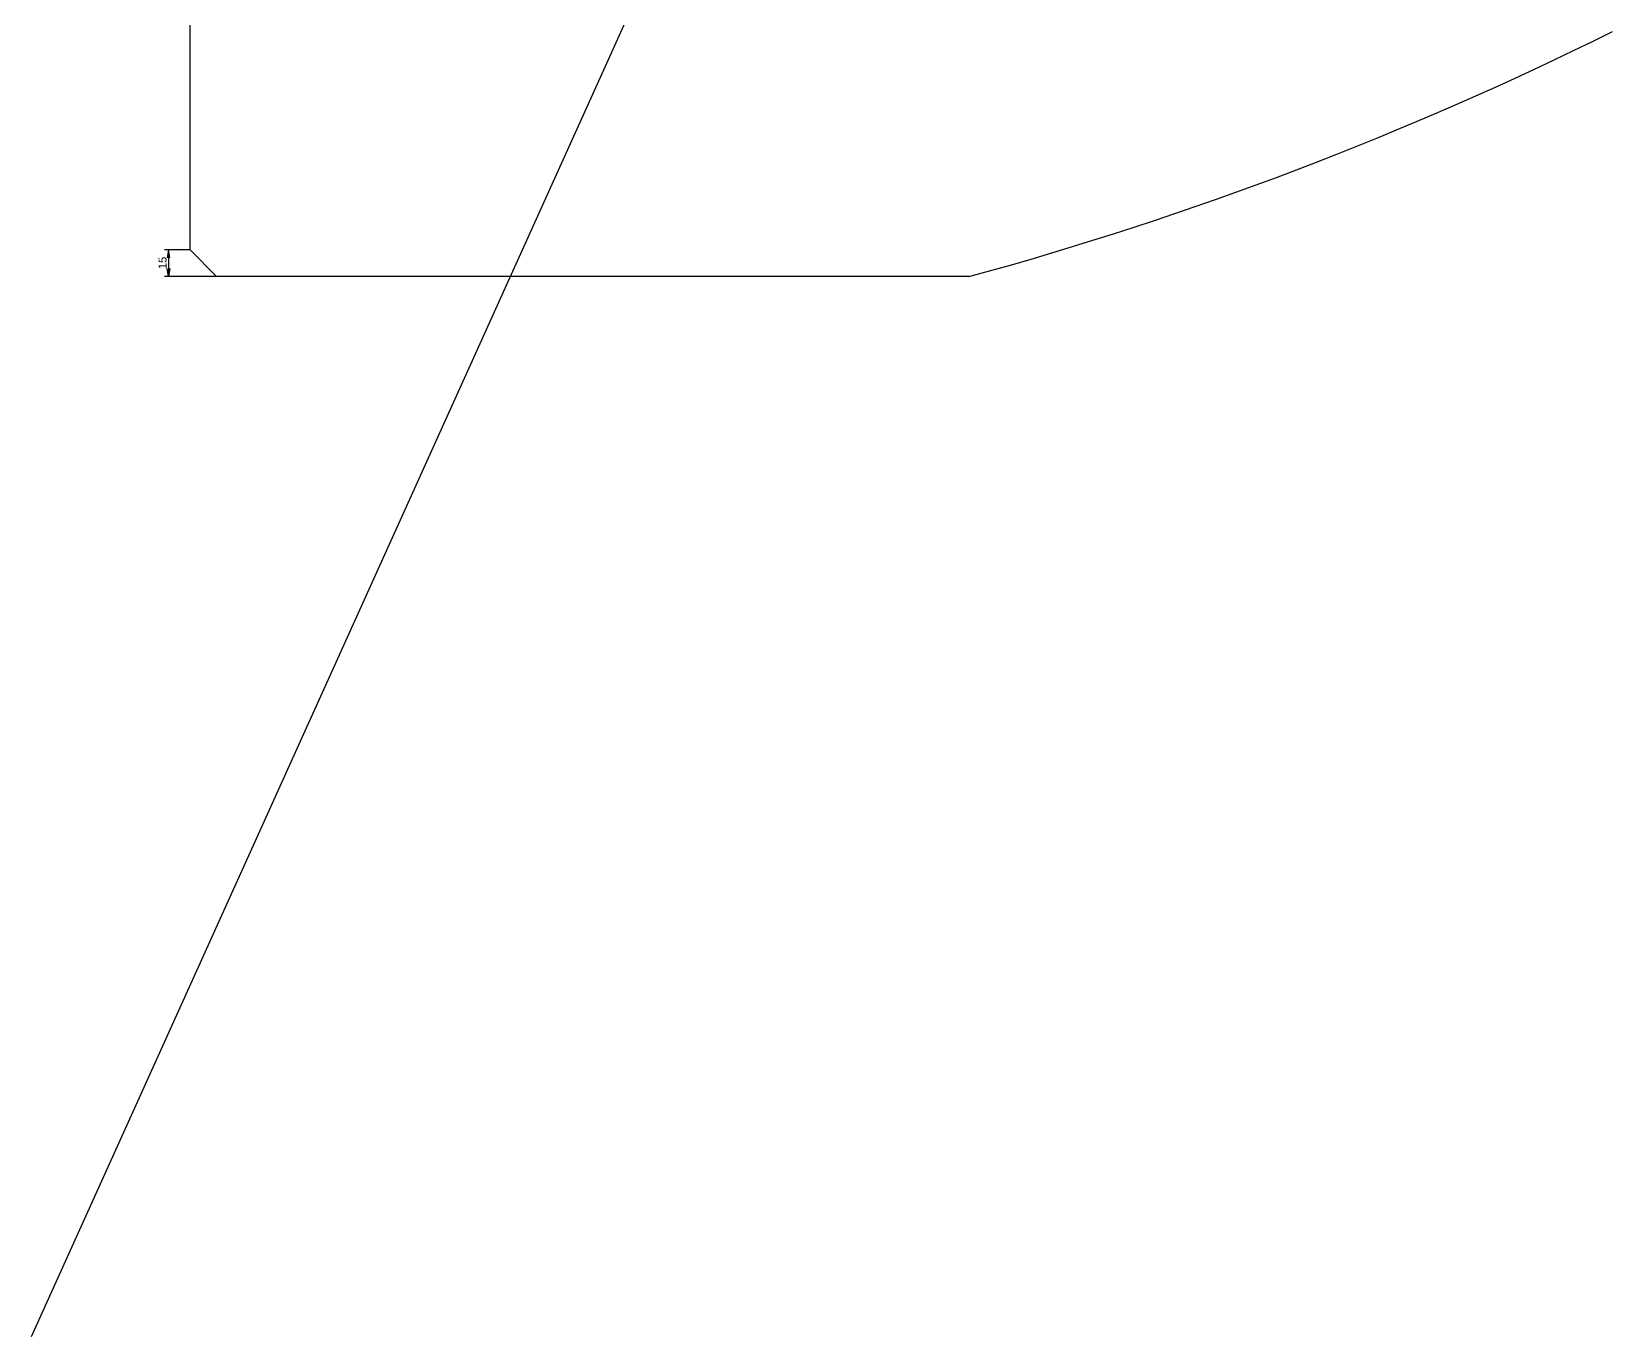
# Model space of a CAD drawing. Header units: millimetres. Extents: x 0 to 1000, y -1262 to 677.
# Drawn here: x 0 to 889, y -1262 to -529 of the extents above; entities that cross this region are included whole.
import ezdxf
from ezdxf.enums import TextEntityAlignment as Align

# ---------------------------------------------------------------- set-up
doc = ezdxf.new("R2010")
doc.units = ezdxf.units.MM
doc.layers.add('Default', color=7, linetype='Continuous')
doc.layers.add('DV1_Default', color=7, linetype='Continuous')
doc.styles.add('SEACAD_Arial', font='arial.ttf')
doc.dimstyles.new('JIS_(mm)', dxfattribs={"dimtxt": 4.5, "dimasz": 4.5, "dimexe": 2.25, "dimexo": 0, "dimgap": 1.125, "dimtad": 1, "dimdsep": 46, "dimtxsty": 'SEACAD_Arial', "dimblk1": '_SE_OPEN', "dimblk2": '_SE_OPEN', "dimsah": 1, "dimcen": 2.25, "dimadec": 0, "dimazin": 0, "dimtfac": 0.5, "dimtmove": 0, "dimatfit": 3, "dimfxl": 1, "dimarcsym": 0})

# ---------------------------------------------------------------- blocks, each defined once
blk = doc.blocks.new('DMBLK42')
at = {"layer": 'Default', "color": 7, "linetype": 'Continuous'}
for p, q in [((89.1, -651.87), (74.74, -651.87)), ((76.99, -651.87), (76.99, -666.87)), ((103.94, -666.87), (74.74, -666.87))]:
    blk.add_line(p, q, dxfattribs=at)
for points in [[(77.74, -656.37), (76.99, -651.87), (76.24, -656.37)], [(77.74, -662.37), (76.99, -666.87), (76.24, -662.37)]]:
    blk.add_lwpolyline(points, dxfattribs=at)
at = {"layer": 'Default', "color": 7, "linetype": 'Continuous', "style": 'SEACAD_Arial'}
blk.add_text('15', height=4.5, rotation=90, dxfattribs=at).set_placement((71.36, -662.66), align=Align.TOP_LEFT)
blk = doc.blocks.new('_SE_OPEN')
at = {"color": 0}
for p, q in [((-1, 0.1665), (0, 0)), ((0, 0), (-1, -0.1665)), ((0, 0), (-1, 0))]:
    blk.add_line(p, q, dxfattribs=at)
blk = doc.blocks.new('DMBLK44')
at = {"layer": 'Default', "color": 7, "linetype": 'Continuous'}
blk.add_line((0, -1262.45), (823.57, 560.11), dxfattribs=at)
blk.add_lwpolyline([(822.4, 555.7), (823.57, 560.11), (821.04, 556.32)], dxfattribs=at)
at = {"layer": 'Default', "color": 7, "linetype": 'Continuous', "style": 'SEACAD_Arial'}
for s, p in [('2000', (405.35, -351.75)), ('R', (402.55, -357.96))]:
    blk.add_text(s, height=4.5, rotation=65.68291, dxfattribs=at).set_placement(p, align=Align.TOP_LEFT)

msp = doc.modelspace()

# ---------------------------------------------------------------- linework, layer by layer
at = {"layer": 'Default', "color": 7, "linetype": 'Continuous'}
for p in [(89.1, -651.869), (527, -666.869)]:
    msp.add_line(p, (103.94, -666.869), dxfattribs=at)
at = {"layer": 'DV1_Default', "color": 7, "linetype": 'Continuous'}
msp.add_line((89.1, -651.869), (89.1, 465), dxfattribs=at)
msp.add_arc((0, 1262.45), 2000, 285.277842, 296.3878, dxfattribs=at)

# ---------------------------------------------------------------- dimensions: what is measured, and where the dimension line sits
at = {"layer": 'Default', "color": 7, "linetype": 'Continuous'}
dim = msp.add_radius_dim(center=(0, -1262.45), mpoint=(823.572, 560.111), text='\\A1;<>', dimstyle='JIS_(mm)', override={"dimtolj": 1}, dxfattribs=at)
dim.commit()
dim.dimension.update_dxf_attribs({"geometry": 'DMBLK44', "text_midpoint": (411.786, -351.17), "dimtype": 164})
dim = msp.add_linear_dim(base=(76.989, -666.869), p1=(89.1, -651.869), p2=(103.94, -666.869), angle=90, text='\\A1;<>', dimstyle='JIS_(mm)', dxfattribs=at)
dim.commit()
dim.dimension.update_dxf_attribs({"geometry": 'DMBLK42', "text_midpoint": (76.989, -659.369), "dimtype": 160})

doc.saveas('drawing.dxf')
